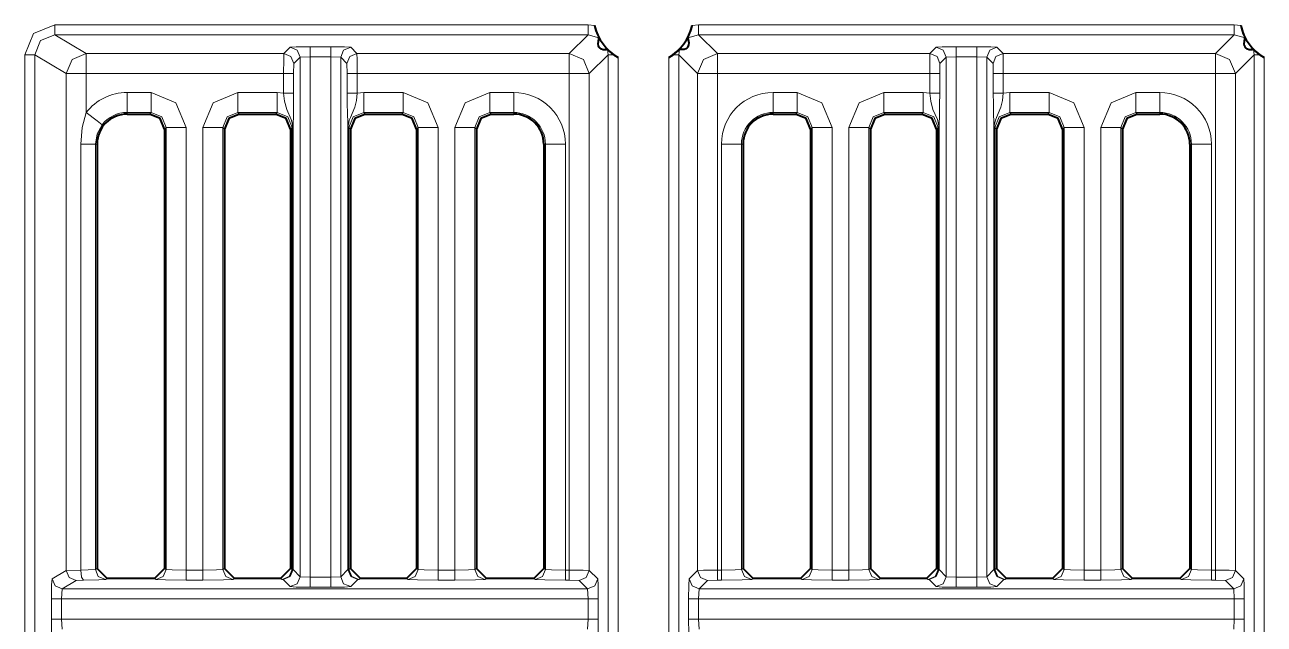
# Model space of a CAD drawing. Header units: millimetres. Extents: x 0 to 2941, y -405 to 1422.
# Drawn here: x 419.6 to 481.6, y 1172.7 to 1202.7 of the extents above; entities that cross this region are included whole.
import ezdxf

# ---------------------------------------------------------------- set-up
doc = ezdxf.new("R2010")
doc.units = ezdxf.units.MM
doc.layers.add('FINE', color=9, linetype='Continuous')
doc.layers.add('OUTLINE', color=7, linetype='Continuous')

msp = doc.modelspace()

# ---------------------------------------------------------------- linework, layer by layer
at = {"layer": 'FINE', "lineweight": 9}
for p, q in [((421.089, 1202.678), (447.754, 1202.678)), ((421.089, 1202.178), (422.663, 1201.234)), ((447.754, 1202.678), (448.077, 1202.642)), ((453.279, 1202.178), (452.74, 1202.02)), ((452.956, 1202.642), (453.279, 1202.678)), ((453.279, 1202.678), (480.054, 1202.678)), ((453.279, 1202.178), (454.223, 1201.234)), ((480.054, 1202.178), (453.279, 1202.178)), ((479.11, 1201.234), (480.054, 1202.178)), ((480.054, 1202.678), (480.377, 1202.642)), ((480.593, 1202.02), (480.054, 1202.178)), ((432.542, 1201.234), (432.857, 1201.549)), ((433.857, 1201.575), (434.883, 1201.575)), ((435.882, 1201.549), (436.197, 1201.234)), ((464.842, 1201.234), (465.157, 1201.549)), ((466.157, 1201.575), (467.182, 1201.575)), ((468.182, 1201.549), (468.497, 1201.234)), ((419.589, 1146.452), (419.589, 1201.179)), ((420.089, 1201.179), (420.089, 1146.452)), ((421.664, 1200.234), (420.089, 1201.179)), ((422.663, 1201.234), (432.542, 1201.234)), ((433.357, 1201.049), (433.042, 1200.734)), ((433.857, 1201.075), (433.357, 1201.049)), ((433.357, 1175.058), (433.357, 1201.049)), ((434.883, 1201.075), (433.857, 1201.075)), ((435.382, 1201.049), (434.883, 1201.075)), ((435.382, 1201.049), (435.382, 1175.058)), ((435.698, 1200.734), (435.382, 1201.049)), ((436.197, 1201.234), (446.81, 1201.234)), ((448.754, 1201.178), (447.81, 1200.234)), ((448.754, 1201.178), (448.721, 1201.433)), ((448.754, 1146.453), (448.754, 1201.178)), ((449.253, 1201.033), (449.253, 1146.453)), ((451.78, 1146.453), (451.78, 1201.033)), ((452.28, 1201.178), (452.28, 1146.453)), ((453.223, 1200.234), (452.28, 1201.178)), ((454.223, 1201.234), (464.842, 1201.234)), ((465.657, 1201.049), (465.342, 1200.734)), ((466.157, 1201.075), (465.657, 1201.049)), ((465.657, 1175.058), (465.657, 1201.049)), ((466.157, 1201.075), (466.157, 1175.032)), ((467.182, 1201.075), (466.157, 1201.075)), ((467.182, 1175.032), (467.182, 1201.075)), ((467.682, 1201.049), (467.182, 1201.075)), ((467.682, 1201.049), (467.682, 1175.058)), ((467.998, 1200.734), (467.682, 1201.049)), ((468.497, 1201.234), (479.11, 1201.234)), ((481.054, 1201.178), (480.11, 1200.234)), ((481.054, 1201.178), (481.021, 1201.433)), ((481.054, 1146.453), (481.054, 1201.178)), ((433.042, 1200.734), (433.029, 1200.234)), ((435.71, 1200.234), (435.698, 1200.734)), ((465.342, 1200.734), (465.329, 1200.234)), ((468.01, 1200.234), (467.998, 1200.734)), ((421.664, 1175.373), (421.664, 1200.234)), ((422.663, 1200.234), (422.663, 1198.286)), ((432.529, 1200.234), (422.663, 1200.234)), ((432.529, 1199.258), (432.529, 1200.234)), ((433.029, 1200.234), (433.029, 1199.258)), ((435.71, 1199.258), (435.71, 1200.234)), ((436.21, 1200.234), (436.21, 1199.258)), ((446.81, 1200.234), (436.21, 1200.234)), ((446.81, 1175.386), (446.81, 1200.234)), ((447.81, 1200.234), (447.81, 1175.373)), ((453.223, 1175.373), (453.223, 1200.234)), ((464.829, 1199.258), (464.829, 1200.234)), ((465.329, 1200.234), (465.329, 1199.258)), ((468.01, 1199.258), (468.01, 1200.234)), ((468.51, 1200.234), (468.51, 1199.258)), ((479.11, 1200.234), (468.51, 1200.234)), ((479.11, 1175.386), (479.11, 1200.234)), ((480.11, 1200.234), (480.11, 1175.373)), ((424.704, 1199.288), (425.902, 1199.288)), ((430.237, 1199.288), (432.202, 1199.288)), ((432.202, 1199.288), (432.529, 1199.258)), ((436.21, 1199.258), (436.537, 1199.288)), ((436.537, 1199.288), (438.502, 1199.288)), ((442.837, 1199.288), (444.035, 1199.288)), ((456.998, 1199.288), (458.202, 1199.288)), ((462.537, 1199.288), (464.502, 1199.288)), ((464.502, 1199.288), (464.829, 1199.258)), ((468.51, 1199.258), (468.837, 1199.288)), ((468.837, 1199.288), (470.802, 1199.288)), ((475.137, 1199.288), (476.335, 1199.288)), ((425.821, 1198.208), (425.902, 1198.29)), ((430.237, 1198.29), (430.319, 1198.208)), ((432.202, 1198.29), (430.237, 1198.29)), ((432.121, 1198.208), (432.202, 1198.29)), ((438.502, 1198.29), (436.537, 1198.29)), ((436.537, 1198.29), (436.619, 1198.208)), ((438.421, 1198.208), (438.502, 1198.29)), ((444.035, 1198.29), (442.837, 1198.29)), ((442.837, 1198.29), (442.919, 1198.208)), ((444.035, 1198.208), (444.035, 1198.29)), ((456.998, 1198.29), (456.998, 1198.208)), ((458.202, 1198.29), (456.998, 1198.29)), ((458.121, 1198.208), (458.202, 1198.29)), ((464.502, 1198.29), (462.537, 1198.29)), ((462.537, 1198.29), (462.619, 1198.208)), ((464.421, 1198.208), (464.502, 1198.29)), ((468.837, 1198.29), (468.919, 1198.208)), ((470.802, 1198.29), (468.837, 1198.29)), ((470.721, 1198.208), (470.802, 1198.29)), ((475.137, 1198.29), (475.219, 1198.208)), ((476.335, 1198.29), (475.137, 1198.29)), ((476.335, 1198.208), (476.335, 1198.29)), ((426.651, 1197.541), (426.57, 1197.459)), ((426.651, 1175.423), (426.651, 1197.541)), ((427.65, 1197.541), (427.65, 1175.386)), ((428.49, 1175.386), (428.49, 1197.541)), ((429.488, 1197.541), (429.488, 1175.423)), ((429.57, 1197.459), (429.488, 1197.541)), ((432.951, 1197.541), (432.87, 1197.459)), ((432.951, 1175.423), (432.951, 1197.541)), ((432.983, 1175.415), (432.983, 1197.541)), ((435.756, 1197.541), (435.756, 1175.415)), ((435.788, 1197.541), (435.788, 1175.423)), ((435.87, 1197.459), (435.788, 1197.541)), ((439.251, 1197.541), (439.17, 1197.459)), ((439.251, 1175.423), (439.251, 1197.541)), ((440.25, 1197.541), (440.25, 1175.386)), ((442.17, 1197.459), (442.088, 1197.541)), ((458.951, 1197.541), (458.87, 1197.459)), ((458.951, 1175.423), (458.951, 1197.541)), ((460.79, 1175.386), (460.79, 1197.541)), ((461.788, 1197.541), (461.788, 1175.423)), ((461.87, 1197.459), (461.788, 1197.541)), ((465.251, 1197.541), (465.17, 1197.459)), ((465.283, 1175.415), (465.283, 1197.541)), ((465.3, 1197.541), (465.3, 1175.415)), ((468.04, 1175.415), (468.04, 1197.541)), ((468.056, 1197.541), (468.056, 1175.415)), ((468.088, 1197.541), (468.088, 1175.423)), ((468.17, 1197.459), (468.088, 1197.541)), ((472.55, 1197.541), (472.55, 1175.386)), ((474.47, 1197.459), (474.388, 1197.541)), ((422.391, 1175.385), (422.391, 1196.709)), ((423.119, 1196.709), (423.119, 1175.421)), ((423.204, 1196.709), (423.119, 1196.709)), ((445.616, 1196.709), (445.535, 1196.709)), ((445.616, 1175.423), (445.616, 1196.709)), ((446.615, 1196.709), (446.615, 1175.386)), ((454.419, 1175.386), (454.419, 1196.709)), ((455.498, 1196.709), (455.417, 1196.709)), ((477.916, 1196.709), (477.835, 1196.709)), ((477.916, 1175.423), (477.916, 1196.709)), ((423.119, 1175.421), (423.204, 1175.464)), ((426.57, 1175.464), (426.651, 1175.423)), ((429.488, 1175.423), (429.57, 1175.464)), ((432.87, 1175.464), (432.951, 1175.423)), ((435.788, 1175.423), (435.87, 1175.464)), ((439.17, 1175.464), (439.251, 1175.423)), ((445.535, 1175.464), (445.616, 1175.423)), ((458.87, 1175.464), (458.951, 1175.423)), ((461.788, 1175.423), (461.87, 1175.464)), ((468.088, 1175.423), (468.17, 1175.464)), ((477.835, 1175.464), (477.916, 1175.423)), ((420.963, 1174.953), (421.664, 1175.373)), ((421.664, 1175.373), (422.391, 1175.385)), ((422.527, 1174.885), (422.163, 1174.874)), ((422.391, 1175.385), (423.119, 1175.421)), ((423.704, 1174.964), (423.618, 1174.921)), ((426.152, 1174.923), (426.07, 1174.964)), ((427.65, 1175.386), (428.49, 1175.386)), ((428.49, 1174.886), (427.65, 1174.886)), ((430.07, 1174.964), (429.988, 1174.923)), ((432.452, 1174.923), (432.37, 1174.964)), ((432.5, 1174.915), (432.452, 1174.923)), ((432.857, 1174.558), (432.5, 1174.915)), ((432.951, 1175.423), (432.983, 1175.415)), ((433.357, 1175.058), (433.857, 1175.032)), ((434.883, 1175.032), (435.382, 1175.058)), ((435.756, 1175.415), (435.788, 1175.423)), ((436.239, 1174.915), (435.882, 1174.558)), ((436.288, 1174.923), (436.239, 1174.915)), ((436.37, 1174.964), (436.288, 1174.923)), ((438.752, 1174.923), (438.67, 1174.964)), ((441.09, 1174.886), (440.25, 1174.886)), ((442.67, 1174.964), (442.588, 1174.923)), ((445.117, 1174.923), (445.035, 1174.964)), ((446.615, 1175.386), (446.81, 1175.386)), ((446.81, 1174.886), (446.615, 1174.886)), ((447.31, 1174.873), (446.81, 1174.886)), ((447.73, 1174.453), (447.31, 1174.873)), ((447.81, 1175.373), (448.23, 1174.953)), ((452.803, 1174.953), (453.223, 1175.373)), ((454.223, 1174.886), (453.723, 1174.873)), ((454.223, 1175.386), (454.419, 1175.386)), ((454.419, 1174.886), (454.223, 1174.886)), ((455.999, 1174.964), (455.916, 1174.923)), ((458.452, 1174.923), (458.37, 1174.964)), ((460.79, 1174.886), (459.95, 1174.886)), ((464.752, 1174.923), (464.67, 1174.964)), ((464.8, 1174.915), (464.752, 1174.923)), ((465.157, 1174.558), (464.8, 1174.915)), ((465.251, 1175.423), (465.283, 1175.415)), ((465.3, 1175.415), (465.657, 1175.058)), ((465.657, 1175.058), (466.157, 1175.032)), ((466.157, 1175.032), (467.182, 1175.032)), ((467.182, 1175.032), (467.682, 1175.058)), ((467.682, 1175.058), (468.04, 1175.415)), ((468.056, 1175.415), (468.088, 1175.423)), ((468.539, 1174.915), (468.182, 1174.558)), ((468.588, 1174.923), (468.539, 1174.915)), ((468.67, 1174.964), (468.588, 1174.923)), ((471.052, 1174.923), (470.97, 1174.964)), ((473.39, 1174.886), (472.55, 1174.886)), ((474.97, 1174.964), (474.888, 1174.923)), ((477.417, 1174.923), (477.335, 1174.964)), ((479.11, 1174.886), (478.915, 1174.886)), ((479.61, 1174.873), (479.11, 1174.886)), ((480.03, 1174.453), (479.61, 1174.873)), ((480.11, 1175.373), (480.53, 1174.953)), ((421.462, 1174.453), (421.42, 1173.953)), ((434.883, 1174.532), (433.857, 1174.532)), ((447.756, 1173.953), (447.73, 1174.453)), ((453.303, 1174.453), (453.278, 1173.953)), ((467.182, 1174.532), (466.157, 1174.532)), ((480.055, 1173.953), (480.03, 1174.453)), ((420.92, 1172.928), (420.92, 1173.953)), ((421.42, 1173.953), (421.42, 1172.928)), ((447.756, 1173.953), (421.42, 1173.953)), ((447.756, 1172.928), (447.756, 1173.953)), ((448.255, 1173.953), (448.255, 1172.928)), ((452.778, 1172.928), (452.778, 1173.953)), ((453.278, 1173.953), (453.278, 1172.928)), ((480.055, 1173.953), (453.278, 1173.953)), ((480.055, 1172.928), (480.055, 1173.953)), ((480.555, 1173.953), (480.555, 1172.928)), ((421.42, 1172.928), (447.756, 1172.928)), ((421.42, 1172.928), (421.462, 1172.427)), ((447.73, 1172.427), (447.756, 1172.928)), ((453.278, 1172.928), (480.055, 1172.928)), ((453.278, 1172.928), (453.303, 1172.427)), ((480.03, 1172.427), (480.055, 1172.928))]:
    msp.add_line(p, q, dxfattribs=at)
for points in [[(419.589, 1201.179), (420.029, 1202.238), (421.089, 1202.678)], [(421.089, 1202.178), (420.382, 1201.885), (420.089, 1201.179)], [(421.089, 1202.178), (421.089, 1202.329), (421.089, 1202.678)], [(446.81, 1201.234), (447.754, 1202.178), (421.089, 1202.178)], [(448.293, 1202.02), (447.754, 1202.178), (447.754, 1202.329), (447.754, 1202.678)], [(453.279, 1202.178), (453.279, 1202.329), (453.279, 1202.678)], [(480.054, 1202.178), (480.054, 1202.329), (480.054, 1202.678)], [(432.857, 1201.549), (433.159, 1201.567), (433.857, 1201.575)], [(432.857, 1201.549), (433.21, 1201.403), (433.357, 1201.049)], [(433.857, 1201.575), (433.857, 1201.424), (433.857, 1201.075)], [(434.883, 1201.575), (434.883, 1201.424), (434.883, 1201.075)], [(434.883, 1201.575), (435.58, 1201.567), (435.882, 1201.549)], [(435.882, 1201.549), (435.529, 1201.403), (435.382, 1201.049)], [(465.157, 1201.549), (465.459, 1201.567), (466.157, 1201.575)], [(465.657, 1201.049), (465.51, 1201.403), (465.157, 1201.549)], [(466.157, 1201.075), (466.157, 1201.424), (466.157, 1201.575)], [(467.182, 1201.075), (467.182, 1201.424), (467.182, 1201.575)], [(467.182, 1201.575), (467.88, 1201.567), (468.182, 1201.549)], [(467.682, 1201.049), (467.829, 1201.403), (468.182, 1201.549)], [(419.589, 1201.179), (419.935, 1201.179), (420.089, 1201.179)], [(421.664, 1200.234), (421.956, 1200.941), (422.663, 1201.234)], [(422.663, 1200.234), (422.663, 1200.932), (422.663, 1201.234)], [(432.529, 1200.234), (432.533, 1200.932), (432.542, 1201.234)], [(432.542, 1201.234), (432.895, 1201.087), (433.042, 1200.734)], [(433.857, 1201.075), (433.857, 1175.032), (434.883, 1175.032), (434.883, 1201.075)], [(436.197, 1201.234), (435.844, 1201.087), (435.698, 1200.734)], [(436.197, 1201.234), (436.206, 1200.932), (436.21, 1200.234)], [(446.81, 1201.234), (447.517, 1200.941), (447.81, 1200.234)], [(446.81, 1200.234), (446.81, 1200.932), (446.81, 1201.234)], [(448.754, 1201.178), (448.832, 1201.178), (449.031, 1201.178)], [(452.313, 1201.433), (452.28, 1201.178), (452.201, 1201.178), (452.002, 1201.178)], [(453.223, 1200.234), (453.516, 1200.941), (454.223, 1201.234)], [(454.223, 1201.234), (454.223, 1200.932), (454.223, 1200.234)], [(464.829, 1200.234), (464.833, 1200.932), (464.842, 1201.234)], [(465.342, 1200.734), (465.195, 1201.087), (464.842, 1201.234)], [(467.998, 1200.734), (468.144, 1201.087), (468.497, 1201.234)], [(468.497, 1201.234), (468.507, 1200.932), (468.51, 1200.234)], [(479.11, 1201.234), (479.817, 1200.941), (480.11, 1200.234)], [(479.11, 1201.234), (479.11, 1200.932), (479.11, 1200.234)], [(481.331, 1201.178), (481.132, 1201.178), (481.054, 1201.178)], [(481.553, 1201.033), (481.553, 1146.453), (481.366, 1145.726)], [(422.663, 1200.234), (421.971, 1200.234), (421.664, 1200.234)], [(432.529, 1200.234), (432.878, 1200.234), (433.029, 1200.234)], [(436.21, 1200.234), (435.861, 1200.234), (435.71, 1200.234)], [(446.81, 1200.234), (447.508, 1200.234), (447.81, 1200.234)], [(453.223, 1200.234), (453.525, 1200.234), (454.223, 1200.234)], [(464.829, 1200.234), (454.223, 1200.234), (454.223, 1175.386)], [(465.329, 1200.234), (465.178, 1200.234), (464.829, 1200.234)], [(468.01, 1200.234), (468.161, 1200.234), (468.51, 1200.234)], [(479.11, 1200.234), (479.808, 1200.234), (480.11, 1200.234)], [(424.704, 1199.288), (424.704, 1198.6), (424.704, 1198.29)], [(425.902, 1199.288), (425.902, 1198.6), (425.902, 1198.29)], [(425.902, 1199.288), (427.138, 1198.777), (427.65, 1197.541)], [(428.49, 1197.541), (429.001, 1198.777), (430.237, 1199.288)], [(430.237, 1198.29), (430.237, 1198.6), (430.237, 1199.288)], [(432.202, 1198.29), (432.202, 1198.6), (432.202, 1199.288)], [(432.529, 1199.258), (432.878, 1199.258), (433.029, 1199.258)], [(432.983, 1197.541), (432.981, 1197.611), (432.972, 1197.698), (432.912, 1197.938), (432.69, 1198.437), (432.579, 1198.851), (432.529, 1199.258)], [(433.029, 1199.258), (433.026, 1198.666), (433.017, 1198.118), (433.004, 1197.71), (433, 1197.602), (433, 1197.568), (433, 1197.541)], [(436.21, 1199.258), (435.861, 1199.258), (435.71, 1199.258)], [(435.74, 1197.541), (435.74, 1197.553), (435.739, 1197.58), (435.738, 1197.64), (435.736, 1197.689), (435.734, 1197.763), (435.72, 1198.257), (435.713, 1198.728), (435.71, 1199.258)], [(436.21, 1199.258), (436.167, 1198.894), (436.089, 1198.551), (435.865, 1198.033), (435.813, 1197.896), (435.784, 1197.789), (435.761, 1197.644), (435.757, 1197.573), (435.756, 1197.541)], [(436.537, 1198.29), (436.537, 1198.6), (436.537, 1199.288)], [(438.502, 1198.29), (438.502, 1198.6), (438.502, 1199.288)], [(438.502, 1199.288), (439.738, 1198.777), (440.25, 1197.541)], [(441.09, 1197.541), (441.601, 1198.777), (442.837, 1199.288)], [(442.837, 1198.29), (442.837, 1198.6), (442.837, 1199.288)], [(444.035, 1198.29), (444.035, 1198.6), (444.035, 1199.288)], [(456.998, 1199.288), (456.998, 1198.6), (456.998, 1198.29)], [(458.202, 1199.288), (458.202, 1198.6), (458.202, 1198.29)], [(458.202, 1199.288), (459.438, 1198.777), (459.95, 1197.541)], [(460.79, 1197.541), (461.301, 1198.777), (462.537, 1199.288)], [(462.537, 1198.29), (462.537, 1198.6), (462.537, 1199.288)], [(464.502, 1198.29), (464.502, 1198.6), (464.502, 1199.288)], [(465.329, 1199.258), (465.178, 1199.258), (464.829, 1199.258)], [(465.283, 1197.541), (465.281, 1197.611), (465.272, 1197.698), (465.212, 1197.938), (464.99, 1198.437), (464.879, 1198.851), (464.829, 1199.258)], [(465.329, 1199.258), (465.326, 1198.666), (465.317, 1198.118), (465.304, 1197.71), (465.3, 1197.602), (465.3, 1197.568), (465.3, 1197.541)], [(468.01, 1199.258), (468.161, 1199.258), (468.51, 1199.258)], [(468.04, 1197.541), (468.04, 1197.553), (468.039, 1197.58), (468.038, 1197.64), (468.036, 1197.689), (468.034, 1197.763), (468.02, 1198.257), (468.013, 1198.728), (468.01, 1199.258)], [(468.51, 1199.258), (468.467, 1198.894), (468.389, 1198.551), (468.164, 1198.033), (468.114, 1197.896), (468.084, 1197.789), (468.061, 1197.644), (468.057, 1197.573), (468.056, 1197.541)], [(468.837, 1198.29), (468.837, 1198.6), (468.837, 1199.288)], [(470.802, 1198.29), (470.802, 1198.6), (470.802, 1199.288)], [(470.802, 1199.288), (472.038, 1198.777), (472.55, 1197.541)], [(473.39, 1197.541), (473.901, 1198.777), (475.137, 1199.288)], [(475.137, 1198.29), (475.137, 1198.6), (475.137, 1199.288)], [(476.335, 1199.288), (476.335, 1198.6), (476.335, 1198.29)], [(422.391, 1196.709), (422.462, 1197.544), (422.663, 1198.286)], [(422.663, 1198.286), (423.207, 1197.865), (423.453, 1197.675)], [(425.902, 1198.29), (424.704, 1198.29), (424.704, 1198.208)], [(426.651, 1197.541), (426.433, 1198.072), (425.902, 1198.29)], [(430.237, 1198.29), (429.706, 1198.072), (429.488, 1197.541)], [(432.951, 1197.541), (432.733, 1198.072), (432.202, 1198.29)], [(436.537, 1198.29), (436.006, 1198.072), (435.788, 1197.541)], [(439.251, 1197.541), (439.033, 1198.072), (438.502, 1198.29)], [(442.837, 1198.29), (442.306, 1198.072), (442.088, 1197.541)], [(458.951, 1197.541), (458.733, 1198.072), (458.202, 1198.29)], [(462.537, 1198.29), (462.006, 1198.072), (461.788, 1197.541)], [(465.251, 1197.541), (465.033, 1198.072), (464.502, 1198.29)], [(468.837, 1198.29), (468.306, 1198.072), (468.088, 1197.541)], [(471.551, 1197.541), (471.333, 1198.072), (470.802, 1198.29)], [(475.137, 1198.29), (474.606, 1198.072), (474.388, 1197.541)], [(423.453, 1197.675), (423.206, 1197.221), (423.119, 1196.709)], [(427.65, 1197.541), (426.961, 1197.541), (426.651, 1197.541)], [(428.49, 1197.541), (429.178, 1197.541), (429.488, 1197.541)], [(432.951, 1197.541), (432.962, 1197.541), (432.983, 1197.541)], [(432.983, 1197.541), (432.995, 1197.541), (433, 1197.541)], [(433, 1197.541), (433, 1175.415), (433.357, 1175.058)], [(435.382, 1175.058), (435.74, 1175.415), (435.74, 1197.541)], [(435.756, 1197.541), (435.744, 1197.541), (435.74, 1197.541)], [(435.756, 1197.541), (435.777, 1197.541), (435.788, 1197.541)], [(439.251, 1197.541), (439.561, 1197.541), (440.25, 1197.541)], [(440.25, 1175.386), (441.09, 1175.386), (441.09, 1197.541)], [(442.088, 1197.541), (441.778, 1197.541), (441.09, 1197.541)], [(442.088, 1197.541), (442.088, 1175.423), (442.17, 1175.464)], [(459.95, 1197.541), (459.261, 1197.541), (458.951, 1197.541)], [(459.95, 1197.541), (459.95, 1175.386), (460.79, 1175.386)], [(460.79, 1197.541), (461.478, 1197.541), (461.788, 1197.541)], [(465.17, 1175.464), (465.251, 1175.423), (465.251, 1197.541)], [(465.251, 1197.541), (465.262, 1197.541), (465.283, 1197.541)], [(465.3, 1197.541), (465.295, 1197.541), (465.283, 1197.541)], [(468.04, 1197.541), (468.045, 1197.541), (468.056, 1197.541)], [(468.056, 1197.541), (468.078, 1197.541), (468.088, 1197.541)], [(471.47, 1175.464), (471.551, 1175.423), (471.551, 1197.541), (471.47, 1197.459)], [(471.551, 1197.541), (471.861, 1197.541), (472.55, 1197.541)], [(472.55, 1175.386), (473.39, 1175.386), (473.39, 1197.541)], [(474.388, 1197.541), (474.078, 1197.541), (473.39, 1197.541)], [(474.388, 1197.541), (474.388, 1175.423), (474.47, 1175.464)], [(422.391, 1196.709), (422.901, 1196.709), (423.119, 1196.709)], [(446.615, 1196.709), (445.926, 1196.709), (445.616, 1196.709)], [(455.417, 1196.709), (455.107, 1196.709), (454.419, 1196.709)], [(455.417, 1196.709), (455.417, 1175.423), (455.498, 1175.464)], [(478.915, 1196.709), (478.226, 1196.709), (477.916, 1196.709)], [(478.915, 1196.709), (478.915, 1175.386), (479.11, 1175.386)], [(420.92, 1173.953), (420.933, 1174.651), (420.963, 1174.953)], [(421.462, 1174.453), (421.109, 1174.6), (420.963, 1174.953)], [(422.163, 1174.874), (421.462, 1174.453), (447.73, 1174.453)], [(422.163, 1174.874), (421.81, 1175.02), (421.664, 1175.373)], [(422.527, 1174.885), (422.432, 1175.036), (422.391, 1175.385)], [(423.618, 1174.921), (423.292, 1174.899), (422.527, 1174.885)], [(423.618, 1174.921), (423.265, 1175.068), (423.119, 1175.421)], [(426.651, 1175.423), (426.505, 1175.07), (426.152, 1174.923)], [(427.65, 1174.886), (426.617, 1174.897), (426.152, 1174.923)], [(426.651, 1175.423), (426.961, 1175.397), (427.65, 1175.386)], [(427.65, 1174.886), (427.65, 1175.037), (427.65, 1175.386)], [(428.49, 1175.386), (429.178, 1175.397), (429.488, 1175.423)], [(428.49, 1174.886), (428.49, 1175.037), (428.49, 1175.386)], [(429.988, 1174.923), (429.522, 1174.897), (428.49, 1174.886)], [(429.988, 1174.923), (429.635, 1175.07), (429.488, 1175.423)], [(432.452, 1174.923), (432.804, 1175.07), (432.951, 1175.423)], [(432.5, 1174.915), (432.853, 1175.062), (433, 1175.415)], [(432.5, 1174.915), (432.84, 1175.063), (432.983, 1175.415)], [(432.857, 1174.558), (433.21, 1174.704), (433.357, 1175.058)], [(432.983, 1175.415), (432.995, 1175.415), (433, 1175.415)], [(433.857, 1174.532), (433.857, 1174.683), (433.857, 1175.032)], [(434.883, 1174.532), (434.883, 1174.683), (434.883, 1175.032)], [(435.882, 1174.558), (435.529, 1174.704), (435.382, 1175.058)], [(436.239, 1174.915), (435.886, 1175.062), (435.74, 1175.415)], [(435.74, 1175.415), (435.744, 1175.415), (435.756, 1175.415)], [(436.239, 1174.915), (435.899, 1175.063), (435.756, 1175.415)], [(436.288, 1174.923), (435.935, 1175.07), (435.788, 1175.423)], [(438.752, 1174.923), (439.104, 1175.07), (439.251, 1175.423)], [(440.25, 1174.886), (439.217, 1174.897), (438.752, 1174.923)], [(439.251, 1175.423), (439.561, 1175.397), (440.25, 1175.386)], [(440.25, 1174.886), (440.25, 1175.037), (440.25, 1175.386)], [(441.09, 1175.386), (441.778, 1175.397), (442.088, 1175.423)], [(441.09, 1174.886), (441.09, 1175.037), (441.09, 1175.386)], [(442.588, 1174.923), (442.122, 1174.897), (441.09, 1174.886)], [(442.588, 1174.923), (442.235, 1175.07), (442.088, 1175.423)], [(445.616, 1175.423), (445.469, 1175.07), (445.117, 1174.923)], [(446.615, 1174.886), (445.582, 1174.897), (445.117, 1174.923)], [(445.616, 1175.423), (445.926, 1175.397), (446.615, 1175.386)], [(446.615, 1175.386), (446.615, 1175.037), (446.615, 1174.886)], [(446.81, 1174.886), (446.81, 1175.037), (446.81, 1175.386)], [(446.81, 1175.386), (447.508, 1175.382), (447.81, 1175.373)], [(447.31, 1174.873), (447.663, 1175.02), (447.81, 1175.373)], [(447.73, 1174.453), (448.083, 1174.6), (448.23, 1174.953)], [(448.23, 1174.953), (448.248, 1174.651), (448.255, 1173.953)], [(452.778, 1173.953), (452.785, 1174.651), (452.803, 1174.953)], [(453.303, 1174.453), (452.95, 1174.6), (452.803, 1174.953)], [(453.223, 1175.373), (453.525, 1175.382), (454.223, 1175.386)], [(453.723, 1174.873), (453.37, 1175.02), (453.223, 1175.373)], [(453.723, 1174.873), (453.303, 1174.453), (480.03, 1174.453)], [(454.223, 1174.886), (454.223, 1175.037), (454.223, 1175.386)], [(454.419, 1175.386), (455.107, 1175.397), (455.417, 1175.423)], [(454.419, 1174.886), (454.419, 1175.037), (454.419, 1175.386)], [(455.916, 1174.923), (455.451, 1174.897), (454.419, 1174.886)], [(455.916, 1174.923), (455.564, 1175.07), (455.417, 1175.423)], [(458.951, 1175.423), (458.804, 1175.07), (458.452, 1174.923)], [(459.95, 1174.886), (458.917, 1174.897), (458.452, 1174.923)], [(458.951, 1175.423), (459.261, 1175.397), (459.95, 1175.386)], [(459.95, 1174.886), (459.95, 1175.037), (459.95, 1175.386)], [(460.79, 1175.386), (461.478, 1175.397), (461.788, 1175.423)], [(460.79, 1174.886), (460.79, 1175.037), (460.79, 1175.386)], [(462.37, 1174.964), (462.288, 1174.923), (461.822, 1174.897), (460.79, 1174.886)], [(462.288, 1174.923), (461.935, 1175.07), (461.788, 1175.423)], [(464.752, 1174.923), (465.104, 1175.07), (465.251, 1175.423)], [(464.8, 1174.915), (465.153, 1175.062), (465.3, 1175.415)], [(464.8, 1174.915), (465.14, 1175.063), (465.283, 1175.415)], [(465.157, 1174.558), (465.51, 1174.704), (465.657, 1175.058)], [(465.283, 1175.415), (465.295, 1175.415), (465.3, 1175.415)], [(466.157, 1174.532), (466.157, 1174.683), (466.157, 1175.032)], [(467.182, 1174.532), (467.182, 1174.683), (467.182, 1175.032)], [(468.182, 1174.558), (467.829, 1174.704), (467.682, 1175.058)], [(468.539, 1174.915), (468.186, 1175.062), (468.04, 1175.415)], [(468.04, 1175.415), (468.045, 1175.415), (468.056, 1175.415)], [(468.539, 1174.915), (468.199, 1175.063), (468.056, 1175.415)], [(468.588, 1174.923), (468.235, 1175.07), (468.088, 1175.423)], [(471.551, 1175.423), (471.405, 1175.07), (471.052, 1174.923)], [(472.55, 1174.886), (471.517, 1174.897), (471.052, 1174.923)], [(471.551, 1175.423), (471.861, 1175.397), (472.55, 1175.386)], [(472.55, 1175.386), (472.55, 1175.037), (472.55, 1174.886)], [(473.39, 1175.386), (474.078, 1175.397), (474.388, 1175.423)], [(473.39, 1174.886), (473.39, 1175.037), (473.39, 1175.386)], [(474.888, 1174.923), (474.422, 1174.897), (473.39, 1174.886)], [(474.888, 1174.923), (474.535, 1175.07), (474.388, 1175.423)], [(477.916, 1175.423), (477.769, 1175.07), (477.417, 1174.923)], [(478.915, 1174.886), (477.882, 1174.897), (477.417, 1174.923)], [(477.916, 1175.423), (478.226, 1175.397), (478.915, 1175.386)], [(478.915, 1175.386), (478.915, 1175.037), (478.915, 1174.886)], [(479.11, 1174.886), (479.11, 1175.037), (479.11, 1175.386)], [(479.11, 1175.386), (479.808, 1175.382), (480.11, 1175.373)], [(479.61, 1174.873), (479.963, 1175.02), (480.11, 1175.373)], [(480.03, 1174.453), (480.383, 1174.6), (480.53, 1174.953)], [(480.53, 1174.953), (480.548, 1174.651), (480.555, 1173.953)], [(433.857, 1174.532), (433.159, 1174.54), (432.857, 1174.558)], [(435.882, 1174.558), (435.58, 1174.54), (434.883, 1174.532)], [(466.157, 1174.532), (465.459, 1174.54), (465.157, 1174.558)], [(468.182, 1174.558), (467.88, 1174.54), (467.182, 1174.532)], [(421.42, 1173.953), (421.074, 1173.953), (420.92, 1173.953)], [(447.756, 1173.953), (448.104, 1173.953), (448.255, 1173.953)], [(453.278, 1173.953), (452.929, 1173.953), (452.778, 1173.953)], [(480.055, 1173.953), (480.404, 1173.953), (480.555, 1173.953)], [(421.42, 1172.928), (421.074, 1172.928), (420.92, 1172.928)], [(420.963, 1171.928), (420.933, 1172.23), (420.92, 1172.928)], [(447.756, 1172.928), (448.104, 1172.928), (448.255, 1172.928)], [(448.255, 1172.928), (448.248, 1172.23), (448.23, 1171.928)], [(453.278, 1172.928), (452.929, 1172.928), (452.778, 1172.928)], [(452.803, 1171.928), (452.785, 1172.23), (452.778, 1172.928)], [(480.055, 1172.928), (480.404, 1172.928), (480.555, 1172.928)], [(480.555, 1172.928), (480.548, 1172.23), (480.53, 1171.928)]]:
    msp.add_lwpolyline(points, dxfattribs=at)
for points in [[(424.704, 1199.288, 0.232249), (422.663, 1198.286)], [(446.615, 1196.709, 0.414243), (444.035, 1199.288)], [(456.998, 1199.288, 0.414184), (454.419, 1196.709)], [(478.915, 1196.709, 0.414258), (476.335, 1199.288)], [(424.704, 1198.29, 0.232242), (423.453, 1197.676)], [(445.616, 1196.709, 0.414214), (444.035, 1198.29)], [(456.998, 1198.29, 0.414214), (455.417, 1196.709)], [(477.916, 1196.709, 0.414237), (476.335, 1198.29)]]:
    msp.add_lwpolyline(points, format="xyb", dxfattribs=at)
at = {"layer": 'OUTLINE', "lineweight": 40}
for p, q in [((449.031, 1201.178), (449.253, 1201.033)), ((451.78, 1201.033), (452.002, 1201.178)), ((424.704, 1198.208), (425.821, 1198.208)), ((430.319, 1198.208), (432.121, 1198.208)), ((436.619, 1198.208), (438.421, 1198.208)), ((442.919, 1198.208), (444.035, 1198.208)), ((456.998, 1198.208), (458.121, 1198.208)), ((462.619, 1198.208), (464.421, 1198.208)), ((468.919, 1198.208), (470.721, 1198.208)), ((475.219, 1198.208), (476.335, 1198.208)), ((426.57, 1197.459), (426.57, 1175.464)), ((429.57, 1197.459), (429.57, 1175.464)), ((432.87, 1197.459), (432.87, 1175.464)), ((435.87, 1197.459), (435.87, 1175.464)), ((439.17, 1197.459), (439.17, 1175.464)), ((442.17, 1197.459), (442.17, 1175.464)), ((458.87, 1197.459), (458.87, 1175.464)), ((461.87, 1197.459), (461.87, 1175.464)), ((465.17, 1197.459), (465.17, 1175.464)), ((468.17, 1197.459), (468.17, 1175.464)), ((471.47, 1197.459), (471.47, 1175.464)), ((474.47, 1197.459), (474.47, 1175.464)), ((423.204, 1196.709), (423.204, 1175.464)), ((445.535, 1196.709), (445.535, 1175.464)), ((455.498, 1196.709), (455.498, 1175.464)), ((477.835, 1196.709), (477.835, 1175.464)), ((423.204, 1175.464), (423.704, 1174.964)), ((426.07, 1174.964), (426.57, 1175.464)), ((429.57, 1175.464), (430.07, 1174.964)), ((432.37, 1174.964), (432.87, 1175.464)), ((435.87, 1175.464), (436.37, 1174.964)), ((438.67, 1174.964), (439.17, 1175.464)), ((442.17, 1175.464), (442.67, 1174.964)), ((445.035, 1174.964), (445.535, 1175.464)), ((455.498, 1175.464), (455.999, 1174.964)), ((458.37, 1174.964), (458.87, 1175.464)), ((461.87, 1175.464), (462.37, 1174.964)), ((464.67, 1174.964), (465.17, 1175.464)), ((468.17, 1175.464), (468.67, 1174.964)), ((470.97, 1174.964), (471.47, 1175.464)), ((474.47, 1175.464), (474.97, 1174.964)), ((477.335, 1174.964), (477.835, 1175.464)), ((426.07, 1174.964), (423.704, 1174.964)), ((432.37, 1174.964), (430.07, 1174.964)), ((438.67, 1174.964), (436.37, 1174.964)), ((445.035, 1174.964), (442.67, 1174.964)), ((458.37, 1174.964), (455.999, 1174.964)), ((464.67, 1174.964), (462.37, 1174.964)), ((470.97, 1174.964), (468.67, 1174.964)), ((477.335, 1174.964), (474.97, 1174.964))]:
    msp.add_line(p, q, dxfattribs=at)
for points in [[(448.077, 1202.642), (448.143, 1202.401), (448.209, 1202.217), (448.265, 1202.085), (448.287, 1202.036), (448.293, 1202.02)], [(452.74, 1202.02), (452.747, 1202.039), (452.776, 1202.104), (452.844, 1202.27), (452.917, 1202.488), (452.956, 1202.642)], [(480.377, 1202.642), (480.443, 1202.401), (480.509, 1202.217), (480.565, 1202.085), (480.587, 1202.036), (480.593, 1202.02)], [(448.721, 1201.433), (448.655, 1201.425), (448.509, 1201.431), (448.415, 1201.46), (448.339, 1201.515), (448.326, 1201.528), (448.321, 1201.535), (448.319, 1201.537), (448.317, 1201.54), (448.315, 1201.543), (448.313, 1201.545), (448.311, 1201.548), (448.306, 1201.556), (448.294, 1201.576), (448.275, 1201.619), (448.255, 1201.717), (448.28, 1201.971), (448.293, 1202.02)], [(452.74, 1202.02), (452.759, 1201.946), (452.781, 1201.776), (452.771, 1201.665), (452.736, 1201.57), (452.726, 1201.555), (452.722, 1201.548), (452.72, 1201.545), (452.718, 1201.543), (452.717, 1201.54), (452.715, 1201.538), (452.713, 1201.536), (452.71, 1201.532), (452.702, 1201.523), (452.685, 1201.505), (452.645, 1201.475), (452.548, 1201.436), (452.313, 1201.433)], [(481.021, 1201.433), (480.955, 1201.425), (480.809, 1201.431), (480.715, 1201.46), (480.639, 1201.515), (480.626, 1201.528), (480.621, 1201.535), (480.619, 1201.537), (480.617, 1201.54), (480.615, 1201.543), (480.613, 1201.545), (480.611, 1201.548), (480.606, 1201.556), (480.594, 1201.576), (480.575, 1201.619), (480.555, 1201.717), (480.58, 1201.971), (480.593, 1202.02)], [(448.721, 1201.433), (448.736, 1201.421), (448.787, 1201.375), (448.921, 1201.261), (449.031, 1201.178)], [(452.002, 1201.178), (452.173, 1201.312), (452.264, 1201.391), (452.301, 1201.424), (452.313, 1201.433)], [(481.021, 1201.433), (481.036, 1201.421), (481.087, 1201.375), (481.221, 1201.261), (481.331, 1201.178), (481.553, 1201.033)], [(426.57, 1197.459), (426.35, 1197.989), (425.821, 1198.208)], [(430.319, 1198.208), (429.789, 1197.989), (429.57, 1197.459)], [(432.87, 1197.459), (432.65, 1197.989), (432.121, 1198.208)], [(436.619, 1198.208), (436.089, 1197.989), (435.87, 1197.459)], [(439.17, 1197.459), (438.95, 1197.989), (438.421, 1198.208)], [(442.919, 1198.208), (442.389, 1197.989), (442.17, 1197.459)], [(458.87, 1197.459), (458.65, 1197.989), (458.121, 1198.208)], [(462.619, 1198.208), (462.089, 1197.989), (461.87, 1197.459)], [(465.17, 1197.459), (464.95, 1197.989), (464.421, 1198.208)], [(468.919, 1198.208), (468.389, 1197.989), (468.17, 1197.459)], [(471.47, 1197.459), (471.25, 1197.989), (470.721, 1198.208)], [(475.219, 1198.208), (474.689, 1197.989), (474.47, 1197.459)]]:
    msp.add_lwpolyline(points, dxfattribs=at)
for points in [[(448.077, 1202.642, 0.20799), (449.253, 1201.033)], [(451.78, 1201.033, 0.207902), (452.956, 1202.642)], [(480.377, 1202.642, 0.207895), (481.553, 1201.033)], [(424.704, 1198.208, 0.414163), (423.204, 1196.709)], [(445.535, 1196.709, 0.414289), (444.035, 1198.208)], [(456.998, 1198.208, 0.414172), (455.499, 1196.709)], [(477.835, 1196.709, 0.414281), (476.335, 1198.208)]]:
    msp.add_lwpolyline(points, format="xyb", dxfattribs=at)

doc.saveas('drawing.dxf')
